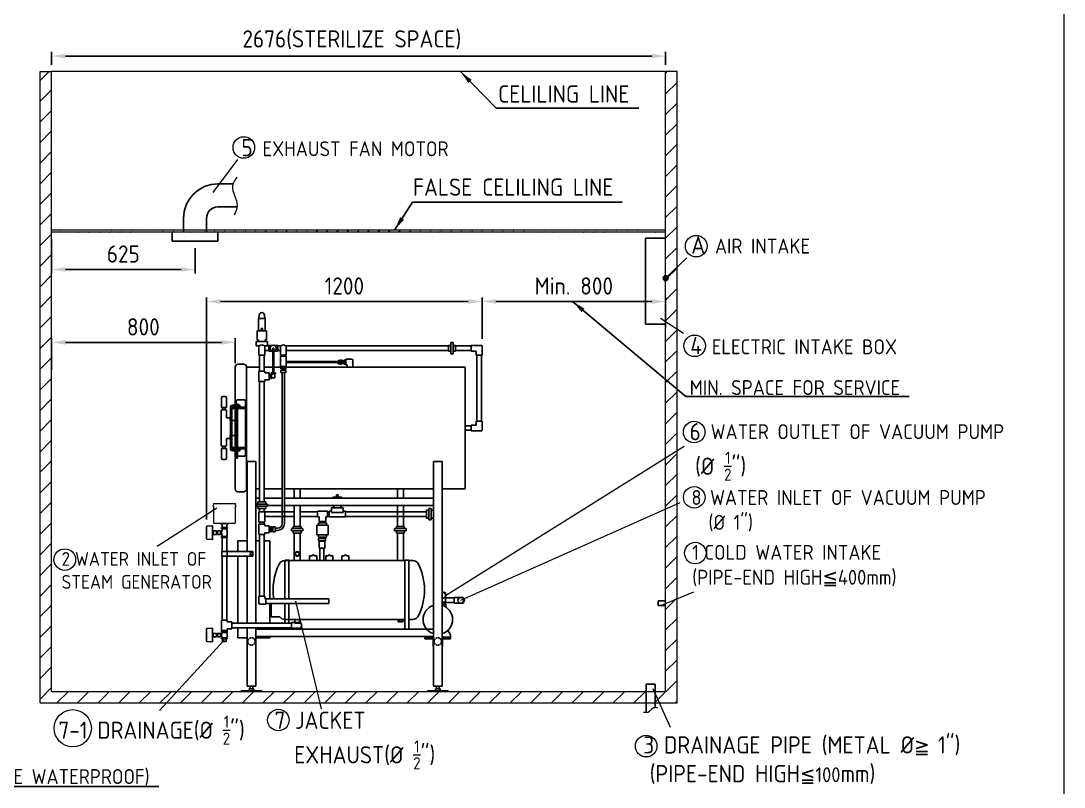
# Model space of a CAD drawing. Header units: millimetres. Extents: x -224061 to -212341, y -21890 to -13650.
# Drawn here: x -216887 to -212341, y -19884 to -16547 of the extents above; entities that cross this region are included whole.
import ezdxf

# ---------------------------------------------------------------- set-up
doc = ezdxf.new("R2010")
doc.units = ezdxf.units.MM
doc.linetypes.add('DASHED2', pattern=[9.525, 6.35, -3.175])
doc.linetypes.add('HIDDEN', pattern=[9.525, 6.35, -3.175])
doc.layers.get('0').update_dxf_attribs({"lineweight": 25})
for name, color, linetype, lineweight in [('D', 3, 'Continuous', 13), ('F', 7, 'Continuous', 15), ('H', 2, 'HIDDEN', 15), ('S', 4, 'Continuous', 15)]:
    doc.layers.add(name, color=color, linetype=linetype, lineweight=lineweight)
doc.styles.get("Standard").update_dxf_attribs({"font": 'KAIU.TTF'})
doc.styles.add('STU25', font='isocp2.shx')
doc.dimstyles.new('STU25', dxfattribs={"dimscale": 30, "dimtxt": 2.5, "dimasz": 2, "dimexe": 0.6, "dimexo": 1, "dimgap": 1, "dimtad": 1, "dimdsep": 46, "dimtxsty": 'STU25', "dimcen": 2, "dimazin": 2, "dimtfac": 1, "dimtmove": 0, "dimatfit": 3, "dimfxl": 0, "dimtolj": 1, "dimtzin": 0, "dimarcsym": 0})
doc.dimstyles.new('STU25$7', dxfattribs={"dimscale": 30, "dimtxt": 2.5, "dimasz": 2, "dimexe": 1.25, "dimexo": 0.625, "dimgap": 1, "dimtad": 0, "dimdec": 4, "dimdsep": 46, "dimtxsty": 'STU25', "dimcen": 2.5, "dimazin": 2, "dimtfac": 1, "dimtdec": 4, "dimtmove": 0, "dimatfit": 3, "dimfxl": 0, "dimtolj": 1, "dimtzin": 0, "dimarcsym": 0})

# ---------------------------------------------------------------- blocks, each defined once
blk = doc.blocks.new('*D9')
at = {"layer": 'D', "color": 0, "lineweight": -2}
for p, q in [((-214877.7, -17932.1), (-214877.7, -17751)), ((-214817.7, -17769), (-214137.7, -17769)), ((-214077.7, -17883.7), (-214077.7, -17751))]:
    blk.add_line(p, q, dxfattribs=at)
at = {"layer": 'D', "color": 0}
for points in [[(-214817.7, -17759), (-214817.7, -17779), (-214877.7, -17769)], [(-214137.7, -17779), (-214137.7, -17759), (-214077.7, -17769)]]:
    blk.add_solid(points, dxfattribs=at)
at = {"layer": 'Defpoints', "color": 0}
for p in [(-214077.7, -17769), (-214077.7, -17913.7), (-214877.7, -17962.1)]:
    blk.add_point(p, dxfattribs=at)
at = {"layer": 'D', "color": 0, "insert": (-214477.7, -17701.5), "char_height": 75, "attachment_point": 5, "style": 'STU25'}
blk.add_mtext('\\A1;{\\Fisocp2.shx;Min. 800}', dxfattribs=at)
blk = doc.blocks.new('*D12')
at = {"layer": 'D', "color": 0, "linetype": 'Continuous', "lineweight": -2}
for p, q in [((-216077.7, -18719.3), (-216077.7, -17751)), ((-216017.7, -17769), (-214937.7, -17769)), ((-214877.7, -17932.1), (-214877.7, -17751))]:
    blk.add_line(p, q, dxfattribs=at)
at = {"layer": 'D', "color": 0}
for points in [[(-216017.7, -17759), (-216017.7, -17779), (-216077.7, -17769)], [(-214937.7, -17779), (-214937.7, -17759), (-214877.7, -17769)]]:
    blk.add_solid(points, dxfattribs=at)
at = {"layer": 'Defpoints', "color": 0}
for p in [(-214877.7, -17769), (-214877.7, -17962.1), (-216077.7, -18749.3)]:
    blk.add_point(p, dxfattribs=at)
at = {"layer": 'D', "color": 0, "insert": (-215477.7, -17701.5), "char_height": 75, "attachment_point": 5, "style": 'STU25'}
blk.add_mtext('\\A1;1200', dxfattribs=at)
blk = doc.blocks.new('*D14')
at = {"layer": 'D', "color": 0, "lineweight": -2}
for p, q in [((-216753.4, -18066.5), (-216753.4, -17929)), ((-216013.4, -17947), (-216693.4, -17947)), ((-215953.4, -18037.7), (-215953.4, -17929))]:
    blk.add_line(p, q, dxfattribs=at)
at = {"layer": 'D', "color": 0}
for points in [[(-216693.4, -17937), (-216693.4, -17957), (-216753.4, -17947)], [(-216013.4, -17957), (-216013.4, -17937), (-215953.4, -17947)]]:
    blk.add_solid(points, dxfattribs=at)
at = {"layer": 'Defpoints', "color": 0}
for p in [(-216753.4, -17947), (-215953.4, -18067.7), (-216753.4, -18096.5)]:
    blk.add_point(p, dxfattribs=at)
at = {"layer": 'D', "color": 0, "insert": (-216353.8, -17879.5), "char_height": 75, "attachment_point": 5, "style": 'STU25'}
blk.add_mtext('\\A1;800', dxfattribs=at)
blk = doc.blocks.new('*D15')
at = {"layer": 'D', "color": 0, "linetype": 'Continuous', "lineweight": -2}
for p, q in [((-216753.4, -17497.7), (-216753.4, -17647.6)), ((-216128.4, -17536.8), (-216128.4, -17647.6)), ((-216693.4, -17629.6), (-216188.4, -17629.6))]:
    blk.add_line(p, q, dxfattribs=at)
at = {"layer": 'D', "color": 0}
for points in [[(-216693.4, -17619.6), (-216693.4, -17639.6), (-216753.4, -17629.6)], [(-216188.4, -17639.6), (-216188.4, -17619.6), (-216128.4, -17629.6)]]:
    blk.add_solid(points, dxfattribs=at)
at = {"layer": 'Defpoints', "color": 0}
for p in [(-216753.4, -17467.7), (-216128.4, -17506.8), (-216128.4, -17629.6)]:
    blk.add_point(p, dxfattribs=at)
at = {"layer": 'D', "color": 0, "insert": (-216440.9, -17562.1), "char_height": 75, "attachment_point": 5, "style": 'STU25'}
blk.add_mtext('\\A1;625', dxfattribs=at)
blk = doc.blocks.new('*D18')
at = {"layer": 'D', "color": 0, "lineweight": -2}
for p, q in [((-216753.4, -16737.7), (-216753.4, -16682.2)), ((-214077.7, -16737.7), (-214077.7, -16682.2)), ((-216693.4, -16700.2), (-214137.7, -16700.2))]:
    blk.add_line(p, q, dxfattribs=at)
at = {"layer": 'D', "color": 0}
for points in [[(-216693.4, -16690.2), (-216693.4, -16710.2), (-216753.4, -16700.2)], [(-214137.7, -16710.2), (-214137.7, -16690.2), (-214077.7, -16700.2)]]:
    blk.add_solid(points, dxfattribs=at)
at = {"layer": 'Defpoints', "color": 0}
for p in [(-214077.7, -16700.2), (-216753.4, -16767.7), (-214077.7, -16767.7)]:
    blk.add_point(p, dxfattribs=at)
at = {"layer": 'D', "color": 0, "insert": (-215921.8, -16587.7), "char_height": 75, "attachment_point": 1, "style": 'STU25'}
blk.add_mtext('\\A1;2676(STERILIZE SPACE)', dxfattribs=at)

msp = doc.modelspace()

# ---------------------------------------------------------------- hatches: boundary and pattern name
msp.add_hatch(color=256).paths.add_polyline_path([(-214066.89, -17667.666, 1), (-214088.412, -17667.666, 1)])
at = {"layer": 'H', "linetype": 'HIDDEN', "ltscale": 5}
h = msp.add_hatch(dxfattribs=at)
h.set_pattern_fill('ANSI31', color=256, scale=20, style=0)
h.set_pattern_definition([(45, (14410.72, 48.625), (-44.90128, 44.90128), [])])
h.paths.add_polyline_path([(-216803.401, -19517.666), (-216803.401, -16767.666), (-216753.401, -16767.666), (-216753.401, -19467.666), (-214077.651, -19467.666), (-214077.651, -16767.666), (-214027.651, -16767.666), (-214027.651, -19517.666)])
at = {"layer": 'H'}
h = msp.add_hatch(dxfattribs=at)
h.set_pattern_fill('ANSI31', color=256, scale=10, style=0)
h.set_pattern_definition([(45, (17260.078, 48.625), (-22.4506403, 22.4506403), [])])
edge = h.paths.add_edge_path()
edge.add_line((-214077.651, -17457.666), (-216753.401, -17457.666))
edge.add_line((-214077.651, -17467.666), (-216753.401, -17467.666))

# ---------------------------------------------------------------- linework, layer by layer
at = {"linetype": 'Continuous'}
for p, q in [((-216028.401, -17256.917), (-215962.481, -17256.917)), ((-216028.401, -17356.917), (-215945.107, -17356.917)), ((-216178.401, -17467.666), (-216178.401, -17406.917)), ((-216078.401, -17467.666), (-216078.401, -17406.917)), ((-216228.401, -17467.666), (-216228.401, -17506.809)), ((-216028.401, -17467.666), (-216028.401, -17506.809)), ((-216228.401, -17506.809), (-216028.401, -17506.809)), ((-215849.166, -17828.783), (-215850.059, -17842.666)), ((-215825.455, -17828.783), (-215824.562, -17842.666)), ((-215857.311, -17896.156), (-215817.311, -17896.156)), ((-215857.311, -17936.156), (-215857.311, -17896.156)), ((-215840.311, -17886.156), (-215834.311, -17886.156)), ((-215840.311, -17896.156), (-215840.311, -17886.156)), ((-215834.311, -17896.156), (-215834.311, -17886.156)), ((-215817.311, -17936.156), (-215817.311, -17896.156)), ((-215862.311, -17942.666), (-215812.311, -17942.666)), ((-215862.311, -17952.666), (-215862.311, -17942.666)), ((-215862.311, -17962.666), (-215862.311, -17952.666)), ((-215857.311, -17936.156), (-215852.311, -17936.156)), ((-215852.311, -17942.666), (-215852.311, -17936.156)), ((-215837.311, -17957.666), (-215849.811, -17962.666)), ((-215824.811, -17962.666), (-215837.311, -17957.666)), ((-215822.311, -17942.666), (-215822.311, -17936.156)), ((-215822.311, -17936.156), (-215817.311, -17936.156)), ((-215812.311, -17952.666), (-215812.311, -17942.666)), ((-215812.311, -17962.666), (-215812.311, -17952.666)), ((-215743.401, -17957.666), (-215755.901, -17962.666)), ((-215730.901, -17962.666), (-215743.401, -17957.666)), ((-215003.203, -17947.666), (-215013.203, -17947.666)), ((-215013.203, -17997.666), (-215013.203, -17947.666)), ((-215003.203, -17997.666), (-215003.203, -17947.666)), ((-215849.811, -17962.666), (-215862.311, -17962.666)), ((-215849.811, -17962.666), (-215849.811, -18002.666)), ((-215849.811, -18002.666), (-215824.811, -18002.666)), ((-215812.311, -17962.666), (-215824.811, -17962.666)), ((-215824.811, -18002.666), (-215824.811, -17962.666)), ((-215807.311, -17962.666), (-215824.811, -17962.666)), ((-215807.311, -17982.666), (-215824.811, -17982.666)), ((-215807.311, -17960.166), (-215791.529, -17960.166)), ((-215807.311, -17960.166), (-215807.311, -17985.166)), ((-215807.311, -17985.166), (-215791.529, -17985.166)), ((-215784.811, -17972.666), (-215789.811, -17972.666)), ((-215789.811, -18079.424), (-215789.811, -17972.666)), ((-215784.811, -18079.424), (-215784.811, -17972.666)), ((-215783.092, -17960.166), (-215767.311, -17960.166)), ((-215783.092, -17985.166), (-215767.311, -17985.166)), ((-215767.311, -17985.166), (-215767.311, -17960.166)), ((-215755.901, -17962.666), (-215767.311, -17962.666)), ((-215755.901, -17982.666), (-215767.311, -17982.666)), ((-215755.901, -17962.666), (-215755.901, -18002.666)), ((-215755.901, -17962.666), (-215755.901, -17987.666)), ((-215755.901, -18002.666), (-215730.901, -18002.666)), ((-215753.401, -18002.666), (-215753.401, -18007.666)), ((-215733.401, -18002.666), (-215733.401, -18007.666)), ((-215730.901, -18002.666), (-215730.901, -17962.666)), ((-215023.203, -17962.666), (-215730.901, -17962.666)), ((-215023.203, -17982.666), (-215730.901, -17982.666)), ((-215013.203, -17960.166), (-215023.203, -17960.166)), ((-215023.203, -17960.166), (-215023.203, -17985.166)), ((-215013.203, -17985.166), (-215023.203, -17985.166)), ((-215013.203, -17960.166), (-215013.203, -17985.166)), ((-215003.203, -17997.666), (-215013.203, -17997.666)), ((-215003.203, -17960.166), (-215003.203, -17985.166)), ((-214993.203, -17960.166), (-215003.203, -17960.166)), ((-214993.203, -17985.166), (-215003.203, -17985.166)), ((-214993.203, -17960.166), (-214993.203, -17985.166)), ((-214925.348, -17962.648), (-214993.203, -17962.666)), ((-214925.348, -17982.648), (-214993.203, -17982.666)), ((-214925.348, -17960.148), (-214925.348, -17985.148)), ((-214925.348, -17960.148), (-214879.651, -17960.148)), ((-214925.348, -17985.148), (-214902.651, -17985.148)), ((-214902.651, -17985.148), (-214902.651, -18002.262)), ((-214902.651, -18002.262), (-214877.651, -18002.262)), ((-214900.151, -18290.534), (-214900.151, -18002.245)), ((-214880.151, -18290.534), (-214880.151, -18002.245)), ((-214880.151, -18002.262), (-214877.651, -18002.262)), ((-214877.651, -18002.262), (-214877.651, -17962.148)), ((-215755.901, -18007.666), (-215755.901, -18052.666)), ((-215755.901, -18007.666), (-215730.901, -18007.666)), ((-215730.901, -18052.666), (-215730.901, -18007.666)), ((-215503.919, -18030.241), (-215730.901, -18030.241)), ((-215503.919, -18035.241), (-215730.901, -18035.241)), ((-215503.919, -18039.829), (-215503.919, -18025.653)), ((-215497.493, -18025.653), (-215503.919, -18025.653)), ((-215497.493, -18039.829), (-215503.919, -18039.829)), ((-215497.493, -18039.829), (-215497.493, -18025.653)), ((-215496.269, -18027.666), (-215497.493, -18027.666)), ((-215496.269, -18037.666), (-215497.493, -18037.666)), ((-215489.842, -18023.916), (-215496.269, -18023.916)), ((-215496.269, -18041.416), (-215496.269, -18023.916)), ((-215489.842, -18041.416), (-215496.269, -18041.416)), ((-215489.842, -18041.416), (-215489.842, -18023.916)), ((-215488.619, -18027.666), (-215489.842, -18027.666)), ((-215488.619, -18037.666), (-215489.842, -18037.666)), ((-215484.76, -18026.106), (-215488.619, -18026.106)), ((-215488.619, -18039.074), (-215488.619, -18026.106)), ((-215484.76, -18039.074), (-215488.619, -18039.074)), ((-215484.76, -18039.074), (-215484.76, -18026.106)), ((-215479.76, -18027.666), (-215484.76, -18027.666)), ((-215479.76, -18037.666), (-215484.76, -18037.666)), ((-215479.76, -18041.416), (-215479.76, -18023.916)), ((-215475.901, -18023.916), (-215479.76, -18023.916)), ((-215475.901, -18041.416), (-215479.76, -18041.416)), ((-215475.901, -18041.416), (-215475.901, -18023.916)), ((-215470.901, -18027.666), (-215475.901, -18027.666)), ((-215470.901, -18037.666), (-215475.901, -18037.666)), ((-215470.901, -18045.166), (-215470.901, -18020.166)), ((-215903.401, -18055.166), (-215847.311, -18055.166)), ((-215849.811, -18072.666), (-215849.811, -18117.666)), ((-215849.811, -18072.666), (-215824.811, -18072.666)), ((-215827.311, -18055.166), (-215751.786, -18055.166)), ((-215824.811, -18080.166), (-215824.811, -18072.666)), ((-215804.811, -18080.166), (-215824.811, -18080.166)), ((-215804.811, -18080.166), (-215804.811, -18110.166)), ((-215804.811, -18088.166), (-215804.811, -18102.166)), ((-215804.811, -18088.166), (-215799.811, -18088.166)), ((-215799.811, -18104.166), (-215799.811, -18086.166)), ((-215799.811, -18086.166), (-215794.811, -18086.166)), ((-215796.311, -18084.424), (-215796.311, -18079.424)), ((-215778.311, -18079.424), (-215796.311, -18079.424)), ((-215778.311, -18084.424), (-215796.311, -18084.424)), ((-215794.811, -18104.166), (-215794.811, -18086.166)), ((-215794.811, -18088.166), (-215794.311, -18088.166)), ((-215794.311, -18088.166), (-215794.311, -18084.424)), ((-215780.311, -18100.166), (-215780.311, -18084.424)), ((-215778.311, -18084.424), (-215778.311, -18079.424)), ((-215755.901, -18052.666), (-215730.901, -18052.666)), ((-215754.465, -18057.666), (-215754.465, -18062.666)), ((-215754.465, -18057.666), (-215732.493, -18057.666)), ((-215732.493, -18062.666), (-215754.465, -18062.666)), ((-215754.465, -18067.666), (-215754.465, -18078.544)), ((-215754.465, -18067.666), (-215732.493, -18067.666)), ((-215732.493, -18078.544), (-215754.465, -18078.544)), ((-215751.786, -18052.666), (-215751.786, -18057.666)), ((-215751.786, -18057.666), (-215734.568, -18057.666)), ((-215751.786, -18062.666), (-215751.786, -18067.666)), ((-215751.786, -18067.666), (-215734.568, -18067.666)), ((-215748.518, -18736.458), (-215748.518, -18078.544)), ((-215738.518, -18736.458), (-215738.518, -18078.544)), ((-215734.568, -18052.666), (-215734.568, -18057.666)), ((-215734.568, -18055.166), (-214950.652, -18055.166)), ((-215734.568, -18062.666), (-215734.568, -18067.666)), ((-215732.493, -18057.666), (-215732.493, -18062.666)), ((-215732.493, -18067.666), (-215732.493, -18078.544)), ((-214950.652, -18330.166), (-214950.652, -18055.166)), ((-215849.811, -18117.666), (-215824.811, -18117.666)), ((-215824.811, -18110.166), (-215824.811, -18117.666)), ((-215804.811, -18110.166), (-215824.811, -18110.166)), ((-215804.811, -18102.166), (-215799.811, -18102.166)), ((-215799.811, -18104.166), (-215794.811, -18104.166)), ((-215794.811, -18102.166), (-215782.311, -18102.166)), ((-216007.865, -18183.443), (-215996.865, -18183.443)), ((-216012.865, -18230.65), (-216012.865, -18188.443)), ((-216012.865, -18230.65), (-215991.865, -18230.65)), ((-216007.115, -18241.416), (-216007.115, -18230.65)), ((-215997.615, -18241.416), (-215997.615, -18230.65)), ((-215991.865, -18230.65), (-215991.865, -18188.443)), ((-215973.401, -18412.166), (-215973.401, -18228.166)), ((-215967.401, -18228.166), (-215967.401, -18412.166)), ((-215967.401, -18228.666), (-215967.401, -18228.666)), ((-215965.401, -18220.166), (-215933.401, -18220.166)), ((-215950.828, -18226.166), (-215965.401, -18226.166)), ((-215954.368, -18216.129), (-215954.91, -18216.672)), ((-215954.91, -18219.623), (-215954.91, -18216.672)), ((-215954.91, -18219.623), (-215954.368, -18220.166)), ((-215940.434, -18216.129), (-215954.368, -18216.129)), ((-215940.434, -18220.166), (-215954.368, -18220.166)), ((-215950.828, -18447.376), (-215950.828, -18220.166)), ((-215943.975, -18447.376), (-215943.975, -18220.166)), ((-215933.401, -18226.166), (-215943.975, -18226.166)), ((-215940.434, -18216.129), (-215939.892, -18216.672)), ((-215939.892, -18219.623), (-215940.434, -18220.166)), ((-215939.892, -18219.623), (-215939.892, -18216.672)), ((-215933.401, -18220.166), (-215933.401, -18226.166)), ((-216012.365, -18241.416), (-216013.865, -18242.916)), ((-216013.865, -18242.916), (-216013.865, -18397.416)), ((-216012.365, -18241.416), (-215992.365, -18241.416)), ((-215992.365, -18241.416), (-215990.865, -18242.916)), ((-215990.865, -18242.916), (-215990.865, -18275.166)), ((-215990.865, -18275.166), (-215977.365, -18275.166)), ((-215975.865, -18276.666), (-215977.365, -18275.166)), ((-215975.865, -18276.666), (-215975.865, -18287.666)), ((-215975.865, -18287.666), (-215973.401, -18287.666)), ((-215967.401, -18287.666), (-215953.401, -18287.666)), ((-214925.348, -18307.648), (-214925.348, -18332.648)), ((-214925.348, -18307.648), (-214902.651, -18307.648)), ((-214902.651, -18290.534), (-214877.651, -18290.534)), ((-214902.651, -18307.648), (-214902.651, -18290.534)), ((-214880.151, -18290.534), (-214877.651, -18290.534)), ((-214877.651, -18290.534), (-214877.651, -18330.648)), ((-215990.865, -18365.166), (-215990.865, -18397.416)), ((-215977.365, -18365.166), (-215990.865, -18365.166)), ((-215977.365, -18365.166), (-215975.865, -18363.666)), ((-215973.401, -18352.666), (-215975.865, -18352.666)), ((-215975.865, -18352.666), (-215975.865, -18363.666)), ((-215953.401, -18352.666), (-215967.401, -18352.666)), ((-214950.652, -18330.166), (-214950.652, -18585.166)), ((-214925.348, -18332.648), (-214879.651, -18332.648)), ((-216012.365, -18398.916), (-216013.865, -18397.416)), ((-216012.865, -18409.681), (-215991.865, -18409.681)), ((-216012.865, -18409.681), (-216012.865, -18451.888)), ((-215992.365, -18398.916), (-216012.365, -18398.916)), ((-216007.115, -18398.916), (-216007.115, -18409.681)), ((-215997.615, -18398.916), (-215997.615, -18409.681)), ((-215992.365, -18398.916), (-215990.865, -18397.416)), ((-215991.865, -18409.681), (-215991.865, -18451.888)), ((-215967.401, -18412.666), (-215967.401, -18412.666)), ((-216007.865, -18456.888), (-215996.865, -18456.888)), ((-215950.828, -18414.166), (-215965.401, -18414.166)), ((-215950.828, -18420.166), (-215965.401, -18420.166)), ((-215950.286, -18451.403), (-215950.828, -18447.376)), ((-215950.286, -18451.403), (-215947.401, -18451.403)), ((-215944.517, -18451.403), (-215947.401, -18451.403)), ((-215944.517, -18451.403), (-215943.975, -18447.376)), ((-215933.401, -18414.166), (-215943.975, -18414.166)), ((-215933.401, -18420.166), (-215943.975, -18420.166)), ((-215933.401, -18414.166), (-215933.401, -18420.166)), ((-215901.455, -18858.456), (-215901.455, -18465.794)), ((-215901.455, -18465.794), (-215863.455, -18465.794)), ((-215863.455, -18465.794), (-215863.455, -19169.788)), ((-215089.455, -19444.666), (-215089.455, -18465.794)), ((-215089.455, -18465.794), (-215051.455, -18465.794)), ((-215051.455, -18465.794), (-215051.455, -19444.666)), ((-215863.455, -18585.166), (-215847.311, -18585.166)), ((-215827.311, -18585.166), (-215748.518, -18585.166)), ((-215738.518, -18585.166), (-215089.455, -18585.166)), ((-215051.455, -18585.166), (-214950.652, -18585.166)), ((-215863.455, -18625.794), (-215847.311, -18625.794)), ((-215827.311, -18625.794), (-215748.518, -18625.794)), ((-215738.518, -18625.794), (-215089.455, -18625.794)), ((-215488.183, -18621.156), (-215528.183, -18621.156)), ((-215528.183, -18625.794), (-215528.183, -18621.156)), ((-215511.183, -18621.156), (-215511.183, -18611.156)), ((-215505.183, -18611.156), (-215511.183, -18611.156)), ((-215505.183, -18621.156), (-215505.183, -18611.156)), ((-215488.183, -18625.794), (-215488.183, -18621.156)), ((-215862.311, -18657.794), (-215863.455, -18657.794)), ((-215862.311, -18661.156), (-215862.311, -18651.156)), ((-215854.311, -18641.156), (-215854.311, -18651.156)), ((-215854.311, -18671.156), (-215854.311, -18661.156)), ((-215849.811, -18671.156), (-215824.811, -18671.156)), ((-215849.811, -18684.5), (-215824.811, -18684.5)), ((-215849.811, -18684.5), (-215849.811, -18729.5)), ((-215847.311, -18671.156), (-215847.311, -18684.5)), ((-215827.311, -18671.156), (-215827.311, -18684.5)), ((-215824.811, -18684.5), (-215824.811, -18729.5)), ((-215696.401, -18685.166), (-215824.811, -18685.166)), ((-215820.311, -18641.156), (-215820.311, -18651.156)), ((-215820.311, -18671.156), (-215820.311, -18661.156)), ((-215812.311, -18661.156), (-215812.311, -18651.156)), ((-215748.518, -18657.794), (-215812.311, -18657.794)), ((-215089.455, -18657.794), (-215738.518, -18657.794)), ((-215595.26, -18685.166), (-215670.401, -18685.166)), ((-215595.26, -18682.666), (-215595.26, -18707.666)), ((-215550.76, -18682.666), (-215595.26, -18682.666)), ((-215550.76, -18682.666), (-215550.76, -18707.666)), ((-215543.183, -18685.166), (-215550.76, -18685.166)), ((-215543.183, -18707.666), (-215543.183, -18682.666)), ((-215543.183, -18682.666), (-215533.183, -18682.666)), ((-215483.183, -18667.666), (-215533.183, -18667.666)), ((-215533.183, -18677.666), (-215533.183, -18667.666)), ((-215533.183, -18687.666), (-215533.183, -18677.666)), ((-215528.183, -18661.156), (-215528.183, -18657.794)), ((-215523.183, -18661.156), (-215528.183, -18661.156)), ((-215523.183, -18667.666), (-215523.183, -18661.156)), ((-215493.183, -18667.666), (-215493.183, -18661.156)), ((-215488.183, -18661.156), (-215493.183, -18661.156)), ((-215488.183, -18661.156), (-215488.183, -18657.794)), ((-215483.183, -18677.666), (-215483.183, -18667.666)), ((-215483.183, -18687.666), (-215483.183, -18677.666)), ((-215483.183, -18682.666), (-215473.183, -18682.666)), ((-215473.183, -18707.666), (-215473.183, -18682.666)), ((-215119.455, -18685.166), (-215473.183, -18685.166)), ((-215119.455, -18678.166), (-215109.455, -18678.166)), ((-215109.455, -18670.166), (-215099.455, -18670.166)), ((-215089.455, -18678.166), (-215099.455, -18678.166)), ((-215849.811, -18729.5), (-215824.811, -18729.5)), ((-215847.311, -18729.5), (-215847.311, -18738.656)), ((-215827.311, -18729.5), (-215827.311, -18738.656)), ((-215696.401, -18705.166), (-215824.811, -18705.166)), ((-215595.26, -18705.166), (-215670.401, -18705.166)), ((-215587.76, -18707.666), (-215595.26, -18707.666)), ((-215587.76, -18727.666), (-215587.76, -18707.666)), ((-215558.26, -18727.666), (-215587.76, -18727.666)), ((-215558.26, -18727.666), (-215558.26, -18707.666)), ((-215558.26, -18707.666), (-215550.76, -18707.666)), ((-215543.183, -18705.166), (-215550.76, -18705.166)), ((-215473.183, -18707.666), (-215543.183, -18707.666)), ((-215533.183, -18687.666), (-215483.183, -18687.666)), ((-215119.455, -18705.166), (-215473.183, -18705.166)), ((-215119.455, -18712.166), (-215109.455, -18712.166)), ((-215109.455, -18720.166), (-215099.455, -18720.166)), ((-215089.455, -18712.166), (-215099.455, -18712.166)), ((-216052.651, -18774.269), (-216049.393, -18774.269)), ((-216034.974, -18768.269), (-216049.393, -18768.269)), ((-216049.393, -18768.269), (-216049.393, -18783.269)), ((-216034.974, -18783.269), (-216034.974, -18768.269)), ((-216034.974, -18770.269), (-216030.627, -18770.269)), ((-216017.394, -18768.269), (-216030.627, -18768.269)), ((-216030.627, -18783.269), (-216030.627, -18768.269)), ((-216017.394, -18783.269), (-216017.394, -18768.269)), ((-216017.394, -18770.269), (-216012.588, -18770.269)), ((-216012.682, -18754.101), (-215987.682, -18754.101)), ((-216012.682, -18754.101), (-216012.682, -18759.101)), ((-216012.682, -18759.101), (-215987.682, -18759.101)), ((-216012.588, -18781.269), (-216012.588, -18770.269)), ((-216010.332, -18752.697), (-216010.332, -18743.098)), ((-216010.332, -18754.101), (-215990.032, -18754.101)), ((-215990.032, -18752.697), (-215990.032, -18743.098)), ((-215987.682, -18759.101), (-215987.682, -18754.101)), ((-215849.811, -18738.656), (-215824.811, -18738.656)), ((-215849.811, -18738.656), (-215849.811, -18783.656)), ((-215824.811, -18746.156), (-215824.811, -18738.656)), ((-215804.811, -18746.156), (-215824.811, -18746.156)), ((-215824.811, -18776.156), (-215824.811, -18783.656)), ((-215804.811, -18776.156), (-215824.811, -18776.156)), ((-215804.811, -18746.156), (-215804.811, -18776.156)), ((-215804.811, -18752.547), (-215799.811, -18752.547)), ((-215804.811, -18769.765), (-215804.811, -18752.547)), ((-215804.811, -18754.156), (-215804.811, -18768.156)), ((-215804.811, -18769.765), (-215799.811, -18769.765)), ((-215799.811, -18750.472), (-215794.811, -18750.472)), ((-215799.811, -18772.444), (-215799.811, -18750.472)), ((-215799.811, -18769.765), (-215799.811, -18752.547)), ((-215799.811, -18772.444), (-215794.811, -18772.444)), ((-215794.811, -18750.472), (-215794.811, -18772.444)), ((-215794.811, -18752.547), (-215789.811, -18752.547)), ((-215794.811, -18769.765), (-215789.811, -18769.765)), ((-215789.811, -18750.472), (-215778.933, -18750.472)), ((-215789.811, -18772.444), (-215789.811, -18750.472)), ((-215789.811, -18769.765), (-215789.811, -18752.547)), ((-215789.811, -18772.444), (-215778.933, -18772.444)), ((-215778.933, -18750.472), (-215778.933, -18772.444)), ((-215778.933, -18756.458), (-215768.518, -18756.458)), ((-215778.933, -18766.458), (-215768.518, -18766.458)), ((-215708.401, -18768.496), (-215708.401, -18758.496)), ((-215700.401, -18748.496), (-215700.401, -18758.496)), ((-215700.401, -18778.496), (-215700.401, -18768.496)), ((-215666.401, -18748.496), (-215666.401, -18758.496)), ((-215666.401, -18778.496), (-215666.401, -18768.496)), ((-215658.401, -18768.496), (-215658.401, -18758.496)), ((-215598.01, -18785.441), (-215598.01, -18742.666)), ((-215590.01, -18732.666), (-215590.01, -18742.666)), ((-215556.01, -18732.666), (-215556.01, -18742.666)), ((-215548.01, -18785.441), (-215548.01, -18742.666)), ((-215258.401, -18768.496), (-215258.401, -18758.496)), ((-215250.401, -18748.496), (-215250.401, -18758.496)), ((-215250.401, -18778.496), (-215250.401, -18768.496)), ((-215216.401, -18748.496), (-215216.401, -18758.496)), ((-215216.401, -18778.496), (-215216.401, -18768.496)), ((-215208.401, -18768.496), (-215208.401, -18758.496)), ((-216052.651, -18777.269), (-216049.393, -18777.269)), ((-216049.393, -18783.269), (-216034.974, -18783.269)), ((-216034.974, -18781.269), (-216030.627, -18781.269)), ((-216030.627, -18783.269), (-216017.394, -18783.269)), ((-216017.394, -18781.269), (-216012.588, -18781.269)), ((-216012.682, -18792.438), (-215987.682, -18792.438)), ((-216012.682, -18797.438), (-216012.682, -18792.438)), ((-216012.682, -18797.438), (-215987.682, -18797.438)), ((-215987.682, -18792.438), (-215987.682, -18797.438)), ((-215901.455, -18811.294), (-215941.796, -18811.294)), ((-215941.796, -18811.294), (-215941.796, -18858.456)), ((-215847.311, -18811.294), (-215863.455, -18811.294)), ((-215849.811, -18783.656), (-215824.811, -18783.656)), ((-215801.796, -18811.294), (-215827.311, -18811.294)), ((-215801.796, -18811.294), (-215801.796, -19063.714)), ((-215590.519, -18800.441), (-215590.519, -18809.413)), ((-215560.001, -18800.441), (-215590.519, -18800.441)), ((-215590.519, -18809.413), (-215560.001, -18809.413)), ((-215590.01, -18795.441), (-215590.01, -18785.441)), ((-215588.777, -18809.413), (-215588.777, -18809.477)), ((-215588.777, -18809.413), (-215588.777, -18812.605)), ((-215588.777, -18812.605), (-215561.743, -18812.605)), ((-215561.743, -18809.413), (-215588.522, -18809.413)), ((-215587.846, -18842.987), (-215587.846, -18812.605)), ((-215565.26, -18800.441), (-215585.26, -18800.441)), ((-215563.195, -18812.605), (-215563.195, -18842.987)), ((-215561.743, -18809.413), (-215561.743, -18812.605)), ((-215560.001, -18800.441), (-215560.001, -18809.413)), ((-215556.01, -18795.441), (-215556.01, -18785.441)), ((-216012.182, -18858.456), (-216012.182, -18878.456)), ((-216010.182, -18858.456), (-216012.182, -18858.456)), ((-215901.455, -18858.456), (-216010.182, -18858.456)), ((-215988.713, -18858.456), (-215988.713, -18878.456)), ((-215901.455, -18858.456), (-215876.495, -18858.456)), ((-215876.495, -18858.456), (-215876.495, -18878.456)), ((-215563.195, -18842.987), (-215587.846, -18842.987)), ((-215584.26, -18842.987), (-215584.26, -18897.496)), ((-215566.781, -18842.987), (-215584.26, -18842.987)), ((-215566.781, -18842.987), (-215566.781, -18897.496)), ((-215876.495, -18878.456), (-216012.182, -18878.456)), ((-215941.796, -18878.456), (-215941.796, -19169.788)), ((-215901.455, -19169.788), (-215901.455, -18878.456)), ((-215708.401, -18897.496), (-215214.101, -18897.496)), ((-215049.489, -19033.325), (-215051.455, -19034.111)), ((-215036.989, -19038.325), (-215049.489, -19033.325)), ((-215036.989, -19078.325), (-215036.989, -19038.325)), ((-215849.811, -19052.23), (-215824.811, -19052.23)), ((-215849.811, -19052.23), (-215849.811, -19082.23)), ((-215824.811, -19062.23), (-215824.811, -19052.23)), ((-215819.811, -19062.23), (-215819.811, -19087.23)), ((-215545.43, -19064.73), (-215819.811, -19064.73)), ((-215545.43, -19084.73), (-215819.811, -19084.73)), ((-215801.796, -19083.714), (-215801.796, -19168.772)), ((-215039.489, -19078.325), (-215051.455, -19078.325)), ((-215051.455, -19078.325), (-215036.989, -19078.325)), ((-215051.455, -19087.534), (-215035.306, -19087.534)), ((-215036.989, -19060.45), (-214999.489, -19060.45)), ((-215036.989, -19080.45), (-214999.489, -19080.45)), ((-215035.306, -19087.534), (-215035.306, -19100.413)), ((-214999.489, -19057.95), (-214999.489, -19082.95)), ((-214959.489, -19057.95), (-214999.489, -19057.95)), ((-214999.489, -19080.45), (-214999.489, -19060.45)), ((-214999.489, -19080.45), (-214999.489, -19060.45)), ((-214999.489, -19082.95), (-214959.489, -19082.95)), ((-214954.489, -19070.45), (-214959.489, -19057.95)), ((-214959.489, -19082.95), (-214954.489, -19070.45)), ((-214110.026, -19072.558), (-214077.651, -19072.558)), ((-214110.026, -19072.558), (-214110.026, -19092.558)), ((-214110.026, -19092.558), (-214077.651, -19092.558)), ((-216012.682, -19157.288), (-216012.682, -19202.288)), ((-216012.682, -19157.288), (-215987.682, -19157.288)), ((-215987.682, -19164.788), (-215987.682, -19157.288)), ((-215967.682, -19164.788), (-215987.682, -19164.788)), ((-215967.682, -19164.788), (-215967.682, -19194.788)), ((-215708.301, -19169.788), (-215967.682, -19169.788)), ((-215214.101, -19153.496), (-215708.401, -19153.496)), ((-215708.301, -19167.288), (-215708.301, -19192.288)), ((-215668.301, -19167.288), (-215708.301, -19167.288)), ((-215668.301, -19169.608), (-215693.301, -19169.608)), ((-215663.301, -19179.788), (-215668.301, -19167.288)), ((-215668.301, -19192.288), (-215663.301, -19179.788)), ((-216052.651, -19220.501), (-216048.659, -19220.501)), ((-216052.651, -19223.501), (-216048.659, -19223.501)), ((-216034.24, -19214.501), (-216048.659, -19214.501)), ((-216048.659, -19214.501), (-216048.659, -19229.501)), ((-216048.659, -19229.501), (-216034.24, -19229.501)), ((-216034.24, -19229.501), (-216034.24, -19214.501)), ((-216034.24, -19216.501), (-216029.893, -19216.501)), ((-216034.24, -19227.501), (-216029.893, -19227.501)), ((-216029.893, -19229.501), (-216029.893, -19214.501)), ((-216016.66, -19214.501), (-216029.893, -19214.501)), ((-216029.893, -19229.501), (-216016.66, -19229.501)), ((-216016.66, -19229.501), (-216016.66, -19214.501)), ((-216016.66, -19216.501), (-216011.854, -19216.501)), ((-216016.66, -19227.501), (-216011.854, -19227.501)), ((-216012.682, -19202.288), (-215987.682, -19202.288)), ((-216012.682, -19205.288), (-216012.682, -19210.288)), ((-216012.682, -19205.288), (-215987.682, -19205.288)), ((-216012.682, -19210.288), (-215987.682, -19210.288)), ((-216010.182, -19202.288), (-216010.182, -19205.288)), ((-215990.182, -19202.288), (-215990.182, -19205.288)), ((-215987.682, -19194.788), (-215987.682, -19202.288)), ((-215967.682, -19194.788), (-215987.682, -19194.788)), ((-215987.682, -19210.288), (-215987.682, -19205.288)), ((-215708.301, -19189.788), (-215967.682, -19189.788)), ((-215941.796, -19189.788), (-215941.796, -19233.794)), ((-215901.455, -19444.666), (-215901.455, -19189.788)), ((-215863.455, -19189.788), (-215863.455, -19444.666)), ((-215863.455, -19195.794), (-215089.455, -19195.794)), ((-215089.455, -19227.794), (-215863.455, -19227.794)), ((-215801.796, -19227.794), (-215801.796, -19233.794)), ((-215708.301, -19192.288), (-215668.301, -19192.288)), ((-216012.682, -19233.715), (-215987.682, -19233.715)), ((-216012.682, -19238.715), (-216012.682, -19233.715)), ((-216012.682, -19238.715), (-215987.682, -19238.715)), ((-216008.182, -19238.715), (-216008.182, -19249.855)), ((-216008.182, -19249.855), (-215992.182, -19249.855)), ((-215992.182, -19238.715), (-215992.182, -19249.855)), ((-215987.682, -19233.715), (-215987.682, -19238.715)), ((-215941.796, -19233.794), (-215901.455, -19233.794)), ((-215863.455, -19233.794), (-215801.796, -19233.794)), ((-215089.455, -19233.794), (-215126.455, -19233.794)), ((-215126.455, -19233.794), (-215126.455, -19237.794)), ((-215126.455, -19237.794), (-215090.455, -19237.794)), ((-215119.285, -19233.794), (-215119.285, -19231.294)), ((-215089.455, -19233.794), (-215119.285, -19233.794)), ((-215090.455, -19237.794), (-215090.455, -19273.794)), ((-215090.455, -19273.794), (-215089.455, -19273.794)), ((-215051.455, -19231.294), (-215038.366, -19231.294)), ((-215051.455, -19231.294), (-215038.366, -19231.294)), ((-215050.455, -19273.794), (-215051.455, -19273.794)), ((-215014.455, -19237.794), (-215050.455, -19237.794)), ((-215050.455, -19237.794), (-215050.455, -19273.794)), ((-215014.455, -19233.794), (-215014.455, -19231.294)), ((-215014.455, -19233.794), (-215014.455, -19237.794)), ((-215863.455, -19444.666), (-215901.455, -19444.666)), ((-215892.847, -19464.666), (-215892.847, -19456.666)), ((-215892.847, -19456.666), (-215872.062, -19456.666)), ((-215888.455, -19444.666), (-215888.455, -19456.666)), ((-215876.455, -19456.666), (-215876.455, -19444.666)), ((-215872.062, -19456.666), (-215872.062, -19464.666)), ((-215051.455, -19444.666), (-215089.455, -19444.666)), ((-215080.847, -19456.666), (-215080.847, -19464.666)), ((-215060.062, -19456.666), (-215080.847, -19456.666)), ((-215076.455, -19456.666), (-215076.455, -19444.666)), ((-215064.455, -19444.666), (-215064.455, -19456.666)), ((-215060.062, -19464.666), (-215060.062, -19456.666)), ((-214162.651, -19435.291), (-214162.651, -19558.547)), ((-214122.651, -19435.291), (-214162.651, -19435.291)), ((-214122.651, -19435.291), (-214122.651, -19536.714)), ((-215926.955, -19467.666), (-215926.955, -19464.666)), ((-215926.955, -19464.666), (-215837.955, -19464.666)), ((-215837.955, -19467.666), (-215926.955, -19467.666)), ((-215837.955, -19464.666), (-215837.955, -19467.666)), ((-215114.955, -19464.666), (-215114.955, -19467.666)), ((-215025.955, -19464.666), (-215114.955, -19464.666)), ((-215114.955, -19467.666), (-215025.955, -19467.666)), ((-215025.955, -19467.666), (-215025.955, -19464.666))]:
    msp.add_line(p, q, dxfattribs=at)
for p, q in [((-215852.311, -17896.156), (-215852.311, -17842.666)), ((-215852.311, -17842.666), (-215822.311, -17842.666)), ((-215822.311, -17896.156), (-215822.311, -17842.666)), ((-215847.311, -18002.666), (-215827.311, -18002.666)), ((-215847.311, -18072.666), (-215847.311, -18002.666)), ((-215827.311, -18002.666), (-215827.311, -18072.666)), ((-215941.401, -18042.666), (-215915.401, -18042.666)), ((-215470.901, -18020.166), (-215445.901, -18020.166)), ((-215470.901, -18045.166), (-215465.901, -18045.166)), ((-215465.901, -18055.166), (-215465.901, -18045.166)), ((-215440.901, -18025.166), (-215440.901, -18055.166)), ((-215440.901, -18037.166), (-215440.901, -18055.166)), ((-215953.401, -18067.666), (-215953.401, -18054.666)), ((-215953.401, -18067.666), (-215953.401, -18216.129)), ((-215903.401, -18054.666), (-215903.401, -18095.166)), ((-215903.401, -18075.166), (-215903.401, -18565.166)), ((-215847.311, -18641.156), (-215847.311, -18117.666)), ((-215827.311, -18117.666), (-215827.311, -18641.156)), ((-215953.401, -18226.166), (-215953.401, -18229.166)), ((-215948.401, -18202.957), (-215948.401, -18216.129)), ((-215943.401, -18197.957), (-215913.401, -18197.957)), ((-215908.401, -18202.957), (-215908.401, -18437.375)), ((-215953.401, -18235.166), (-215953.401, -18405.166)), ((-214925.348, -18310.148), (-214950.652, -18310.166)), ((-214925.348, -18330.148), (-214925.348, -18310.148)), ((-214950.652, -18330.166), (-214925.348, -18330.148)), ((-215953.401, -18411.166), (-215953.401, -18414.166)), ((-215953.401, -18420.166), (-215953.401, -18572.666)), ((-215943.401, -18442.375), (-215913.401, -18442.375)), ((-215903.401, -18585.666), (-215903.401, -18545.166)), ((-215953.401, -18572.666), (-215953.401, -18585.666)), ((-215696.401, -18625.794), (-215696.401, -18585.166)), ((-215670.401, -18585.166), (-215670.401, -18625.794)), ((-215246.401, -18625.794), (-215246.401, -18585.166)), ((-215220.401, -18585.166), (-215220.401, -18625.794)), ((-215941.401, -18597.666), (-215915.401, -18597.666)), ((-215862.311, -18651.156), (-215812.311, -18651.156)), ((-215862.311, -18661.156), (-215812.311, -18661.156)), ((-215854.311, -18641.156), (-215820.311, -18641.156)), ((-215854.311, -18671.156), (-215820.311, -18671.156)), ((-215696.401, -18748.496), (-215696.401, -18657.794)), ((-215670.401, -18657.794), (-215670.401, -18748.496)), ((-215246.401, -18748.496), (-215246.401, -18657.794)), ((-215220.401, -18657.794), (-215220.401, -18748.496)), ((-215119.455, -18678.166), (-215119.455, -18712.166)), ((-215109.455, -18670.166), (-215109.455, -18720.166)), ((-215099.455, -18670.166), (-215099.455, -18720.166)), ((-215089.455, -18678.166), (-215089.455, -18712.166)), ((-215583.01, -18732.666), (-215583.01, -18727.666)), ((-215563.01, -18727.666), (-215563.01, -18732.666)), ((-216000.182, -18736.617), (-216010.332, -18736.617)), ((-216010.332, -18752.697), (-216010.332, -18754.101)), ((-215990.032, -18736.617), (-216000.182, -18736.617)), ((-215990.032, -18754.101), (-215990.032, -18752.697)), ((-215708.401, -18758.496), (-215658.401, -18758.496)), ((-215708.401, -18768.496), (-215658.401, -18768.496)), ((-215700.401, -18748.496), (-215666.401, -18748.496)), ((-215670.401, -18748.496), (-215696.401, -18748.496)), ((-215598.01, -18742.666), (-215548.01, -18742.666)), ((-215590.01, -18732.666), (-215556.01, -18732.666)), ((-215560.01, -18732.666), (-215586.01, -18732.666)), ((-215258.401, -18758.496), (-215208.401, -18758.496)), ((-215258.401, -18768.496), (-215208.401, -18768.496)), ((-215250.401, -18748.496), (-215216.401, -18748.496)), ((-215220.401, -18748.496), (-215246.401, -18748.496)), ((-215220.401, -18748.496), (-215246.401, -18748.496)), ((-216010.182, -18858.456), (-216010.182, -18787.839)), ((-215990.182, -18787.839), (-215990.182, -18858.456)), ((-215847.311, -19052.23), (-215847.311, -18783.656)), ((-215827.311, -18783.656), (-215827.311, -19052.23)), ((-215700.401, -18778.496), (-215666.401, -18778.496)), ((-215696.401, -18896.496), (-215696.401, -18778.496)), ((-215670.401, -18778.496), (-215670.401, -18896.496)), ((-215598.01, -18785.441), (-215548.01, -18785.441)), ((-215590.01, -18795.441), (-215556.01, -18795.441)), ((-215585.26, -18800.441), (-215585.26, -18795.441)), ((-215565.26, -18795.441), (-215565.26, -18800.441)), ((-215250.401, -18778.496), (-215216.401, -18778.496)), ((-215246.401, -18896.496), (-215246.401, -18778.496)), ((-215246.401, -18778.496), (-215220.401, -18778.496)), ((-215220.401, -18778.496), (-215220.401, -18896.496)), ((-216010.182, -19157.288), (-216010.182, -18878.456)), ((-215990.182, -18878.456), (-215990.182, -19157.288)), ((-215737.093, -18895.496), (-215737.093, -19064.73)), ((-215737.093, -18895.496), (-215720.093, -18895.496)), ((-215720.093, -18895.496), (-215720.093, -19064.73)), ((-215628.901, -18896.496), (-215628.901, -18877.496)), ((-215628.901, -18877.496), (-215618.07, -18877.496)), ((-215608.733, -18877.496), (-215597.901, -18877.496)), ((-215597.901, -18877.496), (-215597.901, -18896.496)), ((-215558.901, -18896.496), (-215558.901, -18877.496)), ((-215558.901, -18877.496), (-215548.07, -18877.496)), ((-215538.733, -18877.496), (-215527.901, -18877.496)), ((-215527.901, -18877.496), (-215527.901, -18896.496)), ((-215488.901, -18896.496), (-215488.901, -18877.496)), ((-215488.901, -18877.496), (-215478.07, -18877.496)), ((-215468.733, -18877.496), (-215457.901, -18877.496)), ((-215457.901, -18877.496), (-215457.901, -18896.496)), ((-215214.101, -18895.496), (-215214.101, -19195.794)), ((-215214.101, -18895.496), (-215197.101, -18895.496)), ((-215197.101, -18895.496), (-215197.101, -19195.794)), ((-215819.811, -19087.23), (-215844.811, -19087.23)), ((-215819.811, -19062.23), (-215824.811, -19062.23)), ((-215797.126, -19084.73), (-215797.126, -19142.496)), ((-215737.093, -19084.73), (-215737.093, -19169.788)), ((-215720.093, -19084.73), (-215720.093, -19169.788)), ((-215545.43, -19064.73), (-215545.43, -19084.73)), ((-215039.489, -19078.325), (-215039.489, -19087.534)), ((-215797.126, -19142.496), (-215759.206, -19142.496)), ((-215693.401, -19169.608), (-215693.401, -19154.496)), ((-215668.301, -19169.608), (-215688.301, -19169.608)), ((-215673.401, -19154.496), (-215673.401, -19169.608)), ((-215243.401, -19152.496), (-215243.401, -19164.496)), ((-215243.401, -19164.496), (-215223.401, -19164.496)), ((-215223.401, -19152.496), (-215223.401, -19164.496)), ((-215737.093, -19189.788), (-215737.093, -19195.794)), ((-215720.093, -19189.788), (-215720.093, -19195.794)), ((-215119.285, -19231.294), (-215119.285, -19227.794)), ((-215049.955, -19231.294), (-215049.955, -19226.294)), ((-215014.455, -19221.294), (-215026.146, -19201.045)), ((-215014.455, -19231.294), (-215014.455, -19221.294)), ((-215089.455, -19231.294), (-215119.285, -19231.294)), ((-215089.455, -19231.294), (-215119.285, -19231.294)), ((-215049.955, -19231.294), (-215014.455, -19231.294))]:
    msp.add_line(p, q)
at = {"color": 7, "linetype": 'Continuous', "lineweight": 15}
for p, q in [((-216048.182, -18649.617), (-216048.182, -18655.833)), ((-216048.182, -18649.617), (-215952.182, -18649.617)), ((-216048.182, -18661.401), (-216048.182, -18731.617)), ((-215952.182, -18655.833), (-215952.182, -18649.617)), ((-215952.182, -18731.617), (-215952.182, -18661.401)), ((-215957.182, -18736.617), (-216043.182, -18736.617))]:
    msp.add_line(p, q, dxfattribs=at)
at = {"color": 7, "linetype": 'Continuous'}
for p, q in [((-216077.651, -18749.252), (-216077.651, -18802.287)), ((-216053.177, -18746.071), (-216075.756, -18747.254)), ((-216052.651, -18804.968), (-216052.651, -18746.571)), ((-216053.177, -18805.468), (-216075.756, -18804.284)), ((-216077.651, -19195.484), (-216077.651, -19248.519)), ((-216053.177, -19192.303), (-216075.756, -19193.486)), ((-216052.651, -19251.2), (-216052.651, -19192.802)), ((-216053.177, -19251.7), (-216075.756, -19250.516))]:
    msp.add_line(p, q, dxfattribs=at)
at = {"lineweight": -3}
for p, q in [((-215736.958, -18897.496), (-215708.401, -18897.496)), ((-215179.845, -18897.496), (-215197.101, -18897.496)), ((-215736.958, -19153.496), (-215708.401, -19153.496)), ((-215179.845, -19153.496), (-215197.101, -19153.496))]:
    msp.add_line(p, q, dxfattribs=at)
at = {"linetype": 'Continuous'}
msp.add_lwpolyline([(-214077.651, -17493.796), (-214165.237, -17493.796), (-214165.237, -17867.666), (-214077.651, -17867.666)], dxfattribs=at)
msp.add_lwpolyline([(-215908.401, -18229.166), (-215908.401, -18235.166), (-215963.401, -18235.166), (-215963.401, -18229.166)], close=True)
for points in [[(-215950.828, -18405.166), (-215963.401, -18405.166), (-215963.401, -18411.166), (-215950.828, -18411.166)], [(-215943.975, -18411.166), (-215908.401, -18411.166), (-215908.401, -18405.166), (-215943.975, -18405.166)]]:
    msp.add_lwpolyline(points)
for centre, radius in [((-214077.651, -17667.666), 10.761), ((-215683.401, -18868.496), 10), ((-215683.401, -18868.496), 8), ((-215233.401, -19158.496), 2.5)]:
    msp.add_circle(centre, radius)
for centre, radius in [((-215882.455, -18868.456), 5.623), ((-214970.505, -19070.45), 12.502)]:
    msp.add_circle(centre, radius, dxfattribs=at)
at = {"linetype": 'DASHED2'}
for centre in [(-215882.455, -19249.794), (-215070.455, -19249.794)]:
    msp.add_circle(centre, 16, dxfattribs=at)
at = {"linetype": 'Continuous'}
for centre, radius, start, end in [((-216028.401, -17406.917), 150, 90, 180), ((-216028.401, -17406.917), 50, 90, 180), ((-215837.311, -17829.545), 11.88, 3.680791, 176.319209), ((-215787.311, -17972.666), 13.193, 280.923636, 259.076364), ((-214879.651, -17962.148), 2, 0, 90), ((-215782.311, -18100.166), 2, 270, 0), ((-216007.865, -18188.443), 5, 90, 180), ((-215996.865, -18188.443), 5, 0, 90), ((-215965.401, -18228.166), 8, 90, 180), ((-215965.401, -18228.166), 2, 90, 180), ((-214879.651, -18330.648), 2, 270, 0), ((-215965.401, -18412.166), 8, 180, 270), ((-215965.401, -18412.166), 2, 180, 270), ((-216007.865, -18451.888), 5, 180, 270), ((-215996.865, -18451.888), 5, 270, 0), ((-215969.657, -18775.769), 42.931, 157.153781, 202.846219), ((-216030.706, -18775.769), 42.931, 337.153781, 22.846219), ((-215768.518, -18736.458), 20, 270, 0), ((-215768.518, -18736.458), 30, 270, 0), ((-215613.401, -18877.496), 4.669, 0, 180), ((-215543.401, -18877.496), 4.669, 0, 180), ((-215473.401, -18877.496), 4.669, 0, 180), ((-215049.489, -19049.341), 12.502, 260.956013, 99.043987), ((-215990.535, -19222.001), 22.053, 147.917364, 212.082636), ((-216009.828, -19222.001), 22.053, 327.917364, 32.082636)]:
    msp.add_arc(centre, radius, start, end, dxfattribs=at)
for centre, radius, start, end in [((-215941.401, -18054.666), 12, 90, 180), ((-215915.401, -18054.666), 12, 0, 90), ((-215445.901, -18025.166), 5, 0, 90), ((-215943.401, -18202.957), 5, 90, 180), ((-215913.401, -18202.957), 5, 0, 90), ((-215913.401, -18437.375), 5, 270, 0), ((-215941.401, -18585.666), 12, 180, 270), ((-215915.401, -18585.666), 12, 270, 0), ((-215844.811, -19082.23), 5, 180, 270), ((-215070.455, -19154.346), 64.375, 107.166396, 252.833604), ((-215070.455, -19154.346), 64.375, 287.166396, 72.833604)]:
    msp.add_arc(centre, radius, start, end)
at = {"color": 7, "linetype": 'Continuous', "lineweight": 15}
for centre, radius, start, end in [((-216048.182, -18658.617), 2.5, 96.15064, 263.84936), ((-216048.482, -18655.833), 0.3, 276.15064, 0), ((-216048.482, -18661.401), 0.3, 0, 83.84936), ((-215951.882, -18655.833), 0.3, 180, 263.84936), ((-215951.882, -18661.401), 0.3, 96.15064, 180), ((-215952.182, -18658.617), 2.5, 276.15064, 83.84936), ((-216043.182, -18731.617), 5, 180, 270), ((-216019.692, -18746.617), 10, 20.605558, 90), ((-215980.671, -18746.617), 10, 90, 159.394442), ((-215957.182, -18731.617), 5, 270, 0)]:
    msp.add_arc(centre, radius, start, end, dxfattribs=at)
at = {"color": 7, "linetype": 'Continuous'}
for centre, radius, start, end in [((-216075.651, -18749.252), 2, 93, 180), ((-216053.151, -18746.57), 0.5, 0, 93), ((-216075.651, -18802.287), 2, 180, 267), ((-216053.151, -18804.968), 0.5, 267, 0), ((-216075.651, -19195.484), 2, 93, 180), ((-216053.151, -19192.802), 0.5, 0, 93), ((-216075.651, -19248.519), 2, 180, 267), ((-216053.151, -19251.2), 0.5, 267, 0)]:
    msp.add_arc(centre, radius, start, end, dxfattribs=at)
at = {"lineweight": -3}
for centre, radius, start, end in [((-215736.958, -18925.496), 28, 90, 153.6122), ((-215179.845, -18925.496), 28, 26.3878, 90), ((-215535.401, -19025.496), 253, 153.6122, 188.921198), ((-215381.401, -19025.496), 253, 333.6122, 26.3878), ((-215179.845, -19125.496), 28, 270, 333.6122), ((-215736.958, -19125.496), 28, 217.383198, 270)]:
    msp.add_arc(centre, radius, start, end, dxfattribs=at)
at = {"layer": 'D', "linetype": 'Continuous'}
for p, q in [((-216049.887, -17293.796), (-215941.339, -17150.086)), ((-215036.989, -19049.535), (-213996.841, -18398.818)), ((-214970.505, -19070.45), (-214013.958, -18645.101))]:
    msp.add_line(p, q, dxfattribs=at)
at = {"layer": 'D'}
for p, q in [((-214077.651, -17667.666), (-213984.563, -17579.332)), ((-214100.084, -17842.122), (-213999.26, -17906.575)), ((-216293.517, -18834.582), (-216033.357, -18667.77)), ((-214087.781, -19089.012), (-213954.232, -19033.514)), ((-215691.195, -19074.362), (-215579.052, -19543.791)), ((-216001.386, -19244.64), (-216283.293, -19550.773)), ((-214132.677, -19454.051), (-214057.699, -19623.024))]:
    msp.add_line(p, q, dxfattribs=at)
for centre, radius in [((-215915.806, -17098.118), 47), ((-213944.286, -17528.003), 47), ((-213950.956, -17962.053), 47), ((-213953.356, -18337.71), 47), ((-213952.918, -18622.194), 47), ((-213948.316, -18864.839), 47), ((-216696.005, -18893.31), 47), ((-216661.199, -19627.911), 81), ((-215765.137, -19592.146), 47), ((-214162.498, -19705.638), 47)]:
    msp.add_circle(centre, radius, dxfattribs=at)
for points in [[(-215946.167, -17227.34), (-215964.429, -17265.245), (-215944.762, -17351.583), (-215957.405, -17393.699)], [(-214173.315, -19557.408), (-214154.986, -19557.408), (-214128.58, -19537.538), (-214113.358, -19537.538)]]:
    msp.add_spline(points, degree=3, dxfattribs=at)
at = {"layer": 'F', "color": 6}
msp.add_lwpolyline([(-224060.976, -13649.901), (-224060.976, -21889.901), (-212340.976, -21889.901), (-212340.976, -13649.901)], close=True, dxfattribs=at)
msp.add_lwpolyline([(-224060.976, -13649.901), (-224060.976, -21889.901), (-212340.976, -21889.901), (-212340.976, -13649.901)], close=True, dxfattribs=at)
at = {"layer": 'S', "linetype": 'Continuous'}
for p, q in [((-216803.401, -19517.666), (-216803.401, -16767.666)), ((-216803.401, -16767.666), (-216753.401, -16767.666)), ((-216753.401, -19467.666), (-216753.401, -16767.666)), ((-214077.651, -16767.666), (-216753.401, -16767.666)), ((-214077.651, -19467.666), (-214077.651, -16767.666)), ((-214027.651, -16767.666), (-214077.651, -16767.666)), ((-214027.651, -19517.666), (-214027.651, -16767.666)), ((-214077.651, -17457.666), (-216753.401, -17457.666)), ((-214077.651, -17467.666), (-216753.401, -17467.666)), ((-216803.401, -19517.666), (-214027.651, -19517.666))]:
    msp.add_line(p, q, dxfattribs=at)
at = {"layer": 'S'}
msp.add_line((-216753.401, -19467.666), (-214077.651, -19467.666), dxfattribs=at)

# ---------------------------------------------------------------- texts
at = {"layer": 'D', "color": 11, "attachment_point": 1}
for s, insert, char_height in [('{\\Fisocp2.shx;\\C3;CELILING LINE}', (-214807.444, -16827.665), 75), ('{\\Fisocp2.shx;\\C3;5 \\H0.8667x;EXHAUST FAN MOTOR}', (-215926.138, -17061.242), 75), ('{\\Fisocp2.shx;\\C3;FALSE CELILING LINE}', (-215178.915, -17233.46), 75), ('{\\Fisocp2.shx;\\C3;A \\H0.8667x;AIR INTAKE}', (-213966.001, -17485.36), 75), ('{\\Fisocp2.shx;\\C3;4 \\H0.8667x;ELECTRIC INTAKE BOX}', (-213970.034, -17923.867), 75), ('{\\Fisocp2.shx;\\C3;MIN. SPACE FOR SERVICE}', (-213972.557, -18111.476), 65), ('\\A1;{\\Fisocp2.shx;\\C3;6 \\H0.8667x;WATER OUTLET OF VACUUM PUMP\\P\\f???|b0|i0|c0|p65; \\Fisocp2.shx;\\H1.154x;(%%c \\H0.7001x;\\S1/2;\\H1.428x;")}', (-213973.163, -18298.618), 75), ('{\\Fisocp3.shx;\\C3;2\\f???|b0|i0|c0|p65; \\Fisocp2.shx;WATER INLET OF \\PSTEAM GENERATOR}', (-216709.936, -18860.369), 60), ('{\\Fisocp2.shx;\\C3;1\\f???|b0|i0|c0|p65; \\Fisocp2.shx;COLD WATER INTAKE\\P(PIPE-END HIGH\\f新細明體|b0|i0|c136|p16;≦\\Fisocp2.shx;400mm)}', (-213961.774, -18829.269), 65.0025), ('{\\Fisocp2.shx;\\C3;FLOOR (MUST BE WATERPROOF)}', (-217497.577, -19805.856), 65)]:
    msp.add_mtext(s, dxfattribs=dict(at, insert=insert, char_height=char_height))
at = {"layer": 'D', "color": 11, "attachment_point": 1, "style": 'STU25'}
for s, insert, char_height in [('{\\C3;8 WATER INLET OF VACUUM PUMP\\P  (%%c 1")}', (-213965.202, -18590.35), 65), ('\\A1;{\\C3;7-1 DRAINAGE(%%c \\H0.7x;\\S1/2;\\H1.429x;")}', (-216723.668, -19573.372), 75), ('\\A1;{\\C3;7 JACKET \\P  EXHAUST(%%c \\H0.7001x;\\S1/2;\\H1.428x;")}', (-215782.033, -19555.593), 75), ('{\\C3;3 DRAINAGE PIPE (METAL %%c\\f新細明體|b0|i0|c136|p16;\\H0.8667x;≧\\Fisocp2.shx; \\H1.154x;1") \\P\\f????|b0|i0|c0|p16; \\Fisocp2.shx;(PIPE-END HIGH\\f新細明體|b0|i0|c136|p16;\\H0.8667x;≦\\Fisocp2.shx;100\\H1.154x;mm)}', (-214174.949, -19662.929), 75)]:
    msp.add_mtext(s, dxfattribs=dict(at, insert=insert, char_height=char_height))

# ---------------------------------------------------------------- dimensions: what is measured, and where the dimension line sits
at = {"layer": 'D'}
dim = msp.add_linear_dim(base=(-214077.651, -16700.209), p1=(-216753.401, -16767.666), p2=(-214077.651, -16767.666), text='<>(STERILIZE SPACE)', dimstyle='STU25', override={"dimdec": 0}, dxfattribs=at)
dim.commit()
dim.dimension.update_dxf_attribs({"geometry": '*D18', "text_midpoint": (-215415.526, -16628.959)})
at = {"layer": 'D', "linetype": 'Continuous'}
dim = msp.add_linear_dim(base=(-216128.401, -17629.622), p1=(-216753.401, -17467.666), p2=(-216128.401, -17506.809), dimstyle='STU25', dxfattribs=at)
dim.commit()
dim.dimension.update_dxf_attribs({"geometry": '*D15', "text_midpoint": (-216440.901, -17562.122)})
at = {"layer": 'D'}
dim = msp.add_linear_dim(base=(-214077.651, -17768.961), p1=(-214877.651, -17962.148), p2=(-214077.651, -17913.703), text='{\\Fisocp2.shx;Min. <>}', dimstyle='STU25', dxfattribs=at)
dim.commit()
dim.dimension.update_dxf_attribs({"geometry": '*D9', "text_midpoint": (-214477.651, -17701.461)})
at = {"layer": 'D', "linetype": 'Continuous'}
dim = msp.add_linear_dim(base=(-214877.651, -17768.961), p1=(-216077.651, -18749.252), p2=(-214877.651, -17962.148), dimstyle='STU25', dxfattribs=at)
dim.commit()
dim.dimension.update_dxf_attribs({"geometry": '*D12', "text_midpoint": (-215477.651, -17768.961), "dimtype": 160})
at = {"layer": 'D'}
dim = msp.add_linear_dim(base=(-216753.401, -17947.041), p1=(-215953.401, -18067.666), p2=(-216753.401, -18096.537), dimstyle='STU25', dxfattribs=at)
dim.commit()
dim.dimension.update_dxf_attribs({"geometry": '*D14', "text_midpoint": (-216353.776, -17947.041), "dimtype": 160})

# ---------------------------------------------------------------- leaders
for points in [[(-214971.843, -16767.666), (-214815.378, -16926.677), (-214194.653, -16926.677)], [(-215258.674, -17457.666), (-215180.997, -17336.808), (-214267.621, -17336.808)], [(-214483.125, -17768.961), (-213989.804, -18183.338), (-213016.439, -18183.338)], [(-217911.952, -19547.498), (-217512.942, -19881.66), (-216285.814, -19881.66)]]:
    msp.add_leader(points, dimstyle='STU25$7', override={"dimgap": 1, "dimtad": 0}, dxfattribs=at)

doc.saveas('drawing.dxf')
